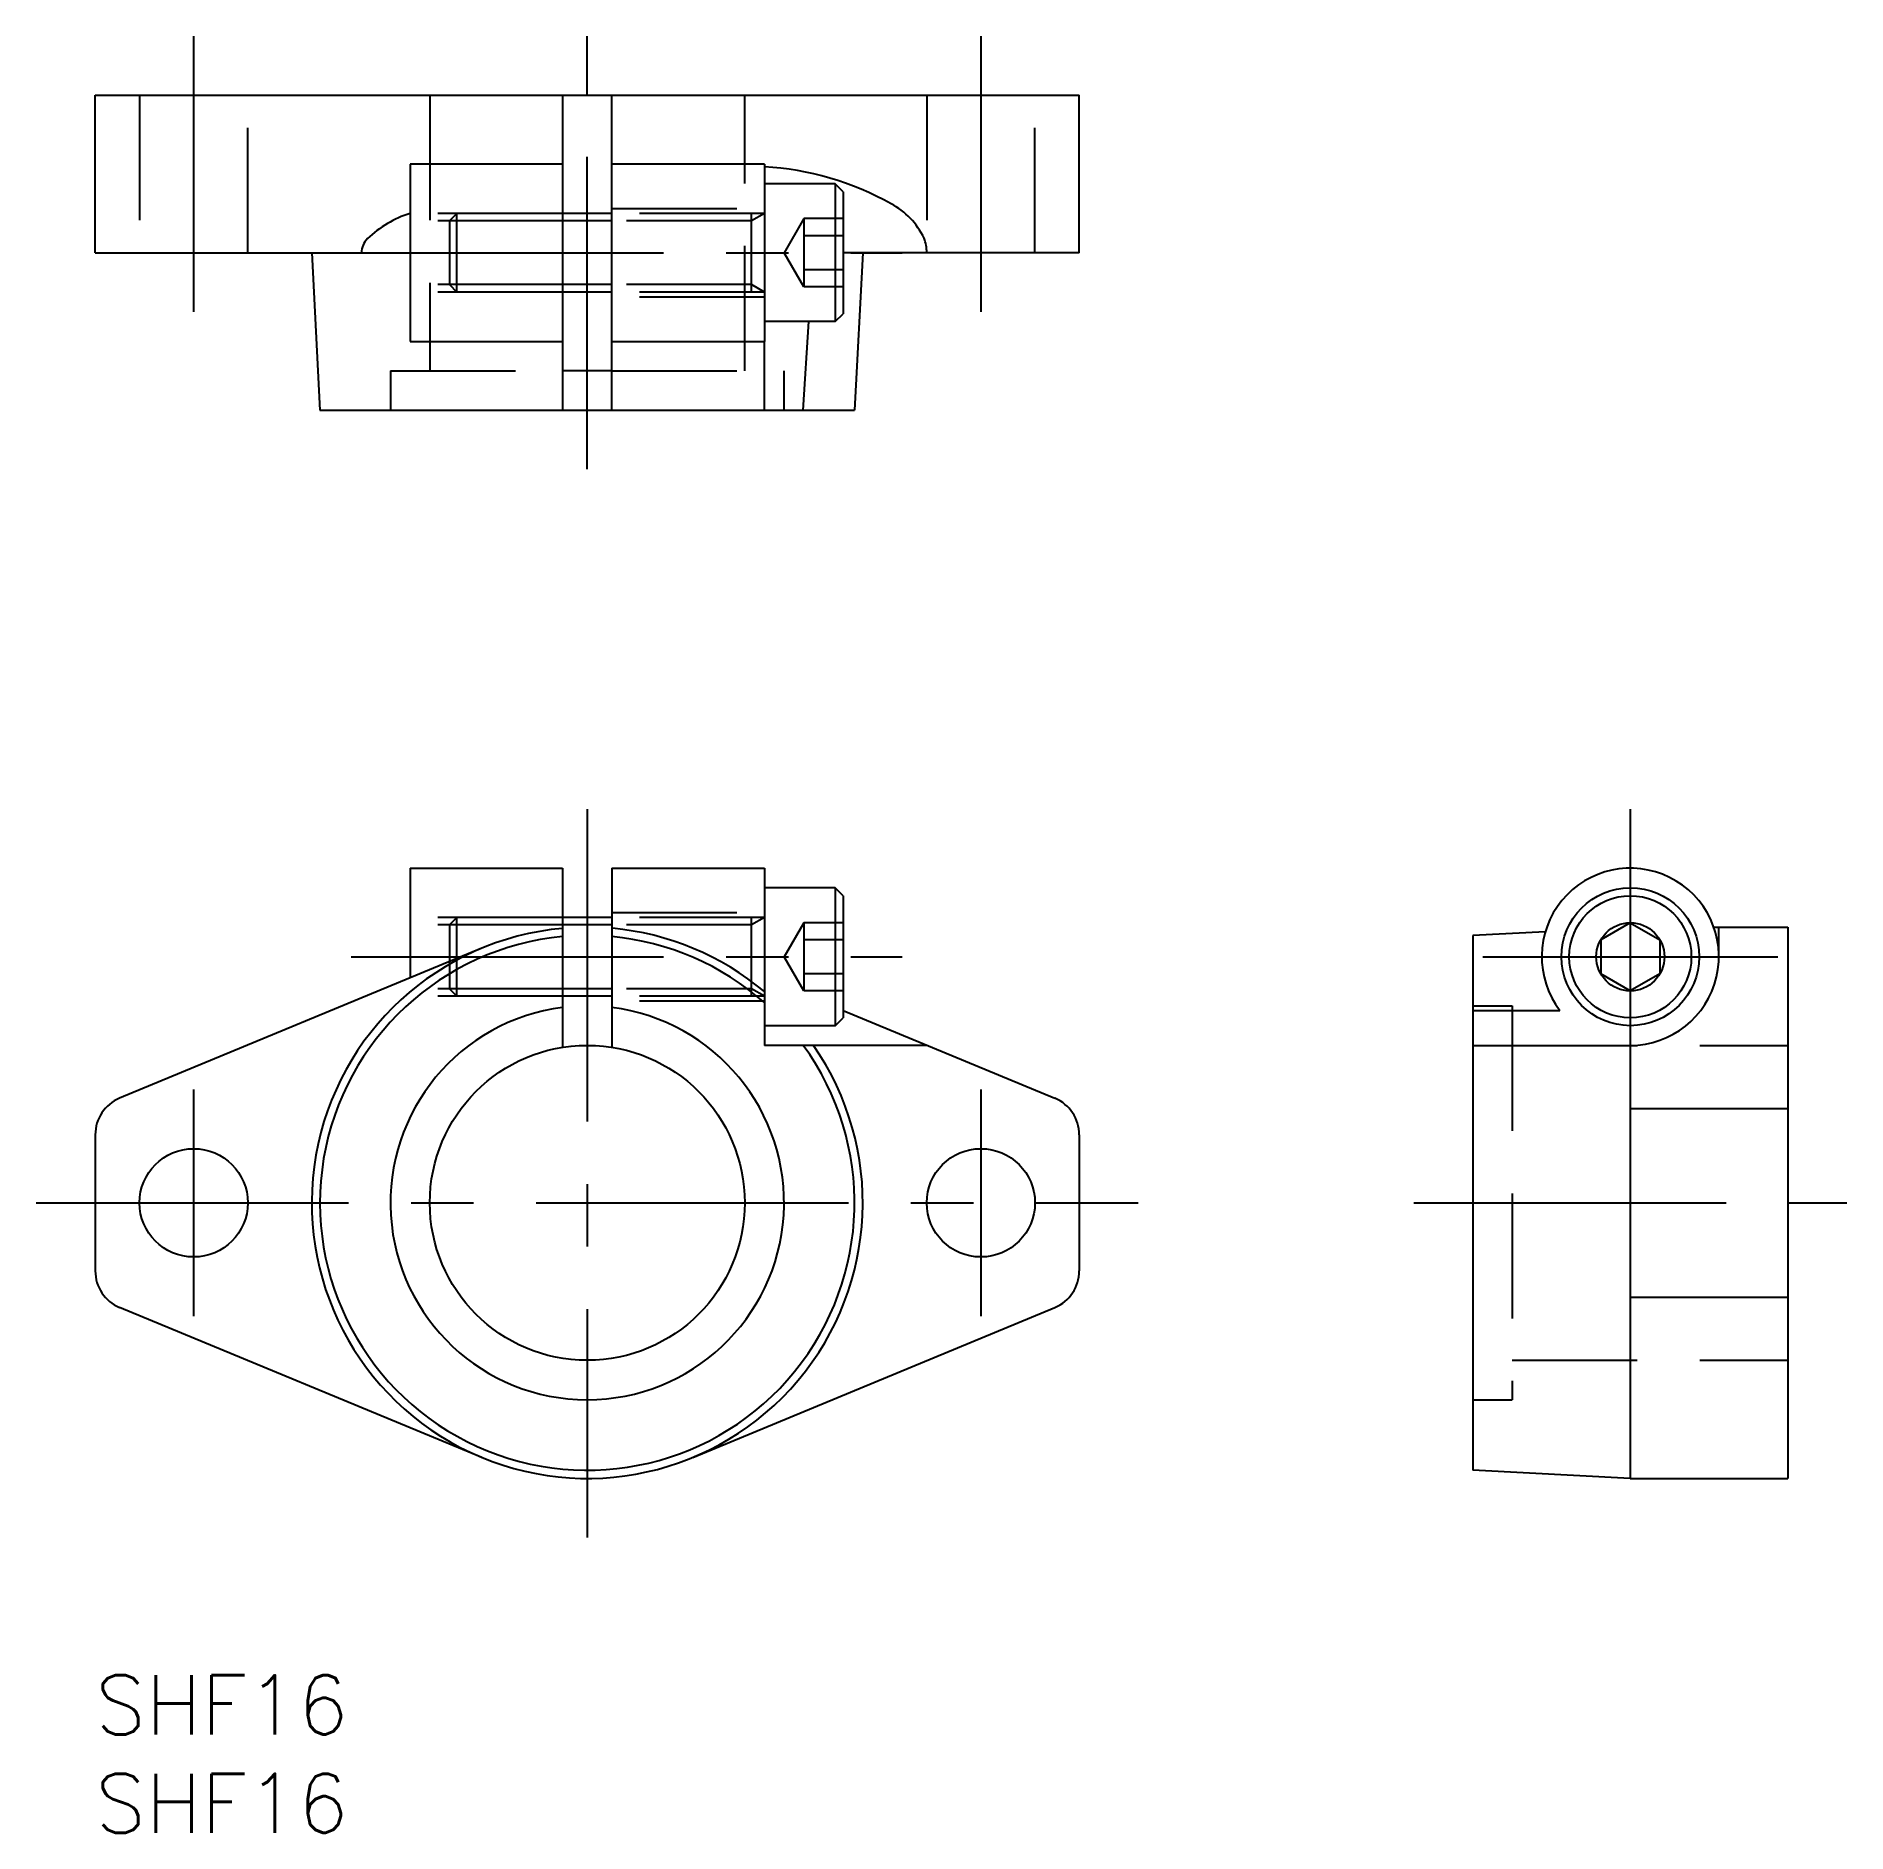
# Model space of a CAD drawing. Extents: x -3 to 89, y -8 to 83.3.
import ezdxf

# ---------------------------------------------------------------- set-up
doc = ezdxf.new("R2010")
doc.units = 0
doc.header["$LTSCALE"] = 0.5
doc.linetypes.add('CENTER', pattern=[50.8, 31.75, -6.35, 6.35, -6.35])
doc.linetypes.add('DASHED', pattern=[19.05, 12.7, -6.35])
for name, color, linetype in [('MSM_CENTER', 1, 'CENTER'), ('MSM_CONTINUOUS', 7, 'CONTINUOUS'), ('MSM_DASHED', 4, 'DASHED'), ('MSM_NARROW', 5, 'CONTINUOUS'), ('MSM_PART_NUMBER', 7, 'CONTINUOUS')]:
    doc.layers.add(name, color=color, linetype=linetype)
doc.styles.get("Standard").update_dxf_attribs({"font": 'txt.shx', "height": 3, "bigfont": 'bigfont.shx'})

# ---------------------------------------------------------------- blocks, each defined once
blk = doc.blocks.new('*U14')
at = {"layer": 'MSM_PART_NUMBER'}
blk.add_text('SHF16', height=3, dxfattribs=at).set_placement((0, -3))
blk = doc.blocks.new('*U15')
at = {"layer": 'MSM_PART_NUMBER'}
blk.add_text('SHF16', height=3, dxfattribs=at).set_placement((0, -8))

msp = doc.modelspace()

# ---------------------------------------------------------------- linework, layer by layer
at = {"layer": 'MSM_CENTER'}
for p, q in [((5, 83.264), (5, 69.264)), ((25, 61.264), (25, 83.264)), ((45, 83.264), (45, 69.264)), ((13, 72.264), (41, 72.264)), ((25, 44), (25, 7)), ((78, 44), (78, 29)), ((13, 36.5), (41, 36.5)), ((70.5, 36.5), (85.5, 36.5)), ((5, 29.75), (5, 18.25)), ((45, 29.75), (45, 18.25)), ((-3, 24), (53, 24)), ((67, 24), (89, 24))]:
    msp.add_line(p, q, dxfattribs=at)
at = {"layer": 'MSM_CONTINUOUS'}
for p, q in [((0, 72.264), (0, 80.264)), ((0, 80.264), (50, 80.264)), ((23.75, 80.264), (23.75, 64.264)), ((26.25, 64.264), (26.25, 80.264)), ((50, 72.264), (50, 80.264)), ((23.75, 76.764), (16, 76.764)), ((16, 76.764), (16, 67.764)), ((34, 76.764), (26.25, 76.764)), ((34, 76.764), (34, 67.764)), ((37.6, 75.764), (34, 75.764)), ((37.6, 75.764), (37.6, 68.764)), ((38, 75.364), (37.6, 75.764)), ((38, 75.364), (38, 69.164)), ((26.25, 74.264), (23.75, 74.264)), ((0, 72.264), (15.628, 72.264)), ((11, 72.264), (11.419, 64.264)), ((50, 72.264), (38, 72.264)), ((39, 72.264), (38.581, 64.264)), ((26.25, 70.264), (23.75, 70.264)), ((37.6, 68.764), (38, 69.164)), ((37.6, 68.764), (34, 68.764)), ((35.974, 64.264), (36.264, 68.764)), ((16, 67.764), (23.75, 67.764)), ((26.25, 67.764), (34, 67.764)), ((34, 64.264), (34, 67.764)), ((26.251, 66.264), (23.75, 66.264)), ((11.419, 64.264), (38.581, 64.264)), ((16, 41), (23.75, 41)), ((16, 41), (16, 35.426)), ((23.75, 41), (23.75, 31.902)), ((26.25, 41), (34, 41)), ((26.25, 41), (26.25, 31.902)), ((34, 41), (34, 32)), ((37.6, 40), (34, 40)), ((38, 39.6), (37.6, 40)), ((37.6, 40), (37.6, 33)), ((38, 39.6), (38, 33.4)), ((26.25, 38.5), (23.75, 38.5)), ((73.684, 37.774), (70, 37.581)), ((78, 38.232), (76.5, 37.366)), ((78, 38.232), (79.5, 37.366)), ((82.243, 38), (86, 38)), ((82.5, 36.5), (82.5, 38)), ((86, 38), (86, 10)), ((19.642, 36.934), (1.235, 29.31)), ((70, 37.581), (70, 10.419)), ((76.5, 37.366), (76.5, 35.634)), ((79.5, 37.366), (79.5, 35.634)), ((78, 34.768), (76.5, 35.634)), ((79.5, 35.634), (78, 34.768)), ((26.25, 34.5), (23.75, 34.5)), ((78, 34.5), (78, 10)), ((37.6, 33), (38, 33.4)), ((38, 33.769), (48.765, 29.31)), ((70, 33.769), (74.424, 33.769)), ((37.6, 33), (34, 33)), ((42.27, 32), (34, 32)), ((70, 32), (78, 32)), ((78, 28.798), (86, 28.798)), ((0, 27.462), (0, 20.538)), ((50, 27.462), (50, 20.538)), ((19.642, 11.066), (1.235, 18.69)), ((30.358, 11.066), (48.765, 18.69)), ((78, 19.202), (86, 19.202)), ((78, 10), (70, 10.419)), ((78, 10), (86, 10))]:
    msp.add_line(p, q, dxfattribs=at)
for centre, radius in [((78, 36.5), 3.5), ((78, 36.5), 3.1), ((78, 36.5), 1.732), ((25, 24), 8), ((5, 24), 2.75), ((45, 24), 2.75)]:
    msp.add_circle(centre, radius, dxfattribs=at)
for centre, radius, start, end in [((33.054, 61.408), 15.255, 61.05417, 86.44536), ((38.606, 71.332), 3.884, 25.404, 61.87582), ((17.72, 68.874), 5.657, 107.69542, 133.43842), ((14.614, 72.224), 1.091, 135.9692, 177.91276), ((40.353, 72.294), 1.897, 359.08055, 21.78519), ((78, 36.5), 4.5, 270, 217.36946), ((25, 24), 14, 95.12251, 34.8499), ((25, 24), 14.004, 50.00966, 84.76666), ((25, 24), 13.581, 95.2811, 36.09101), ((25, 24), 13.581, 48.49363, 84.7189), ((25, 24), 10, 97.18076, 82.81924), ((2, 27.462), 2, 112.5, 180.00001), ((48, 27.462), 2, 0, 67.5), ((2, 20.538), 2, 179.99999, 247.49999), ((48, 20.538), 2, 292.5, 0)]:
    msp.add_arc(centre, radius, start, end, dxfattribs=at)
at = {"layer": 'MSM_DASHED'}
for p, q in [((2.25, 80.264), (2.25, 72.264)), ((7.75, 72.264), (7.75, 80.264)), ((17, 80.264), (17, 66.264)), ((33, 66.264), (33, 80.264)), ((42.25, 80.264), (42.25, 72.264)), ((47.75, 72.264), (47.75, 80.264)), ((23.75, 74.264), (16, 74.264)), ((23.75, 73.885), (16, 73.885)), ((18, 73.885), (18.379, 74.264)), ((18, 73.885), (18, 70.643)), ((18.379, 70.264), (18.379, 74.264)), ((26.25, 74.514), (34, 74.514)), ((34, 74.264), (26.25, 74.264)), ((33.344, 73.885), (26.25, 73.885)), ((33.344, 70.264), (33.344, 74.264)), ((34, 74.264), (33.344, 73.885)), ((36, 73.996), (35, 72.264)), ((36, 73.996), (36, 70.532)), ((38, 73.996), (36, 73.996)), ((38, 73.13), (36, 73.13)), ((36, 70.532), (35, 72.264)), ((38, 71.398), (36, 71.398)), ((23.75, 70.643), (16, 70.643)), ((23.75, 70.264), (16, 70.264)), ((18, 70.643), (18.379, 70.264)), ((33.344, 70.643), (26.25, 70.643)), ((34, 70.264), (26.25, 70.264)), ((34, 70.014), (26.25, 70.014)), ((34, 70.264), (33.344, 70.643)), ((38, 70.532), (36, 70.532)), ((15, 66.264), (15, 64.264)), ((15, 66.264), (23.75, 66.264)), ((26.25, 66.264), (35, 66.264)), ((35, 64.264), (35, 66.264)), ((26.25, 38.75), (34, 38.75)), ((23.75, 38.5), (16, 38.5)), ((23.75, 38.121), (16, 38.121)), ((18, 38.121), (18.379, 38.5)), ((18, 38.121), (18, 34.879)), ((18.379, 34.5), (18.379, 38.5)), ((34, 38.5), (26.25, 38.5)), ((33.344, 38.121), (26.25, 38.121)), ((33.344, 34.5), (33.344, 38.5)), ((34, 38.5), (33.344, 38.121)), ((36, 38.232), (35, 36.5)), ((36, 38.232), (36, 34.768)), ((38, 38.232), (36, 38.232)), ((38, 37.366), (36, 37.366)), ((36, 34.768), (35, 36.5)), ((38, 35.634), (36, 35.634)), ((23.75, 34.5), (15.74, 34.5)), ((23.75, 34.879), (16.188, 34.879)), ((18, 34.879), (18.379, 34.5)), ((33.344, 34.879), (26.25, 34.879)), ((34, 34.5), (26.25, 34.5)), ((34, 34.25), (26.25, 34.25)), ((34, 34.5), (33.344, 34.879)), ((38, 34.768), (36, 34.768)), ((70, 34), (72, 34)), ((72, 34), (72, 14)), ((72, 32), (86, 32)), ((72, 16), (86, 16)), ((70, 14), (72, 14))]:
    msp.add_line(p, q, dxfattribs=at)
at = {"layer": 'MSM_NARROW'}
for p, q in [((26.25, 73.885), (23.75, 73.885)), ((26.25, 70.643), (23.75, 70.643)), ((26.25, 38.121), (23.75, 38.121)), ((26.25, 34.879), (23.75, 34.879))]:
    msp.add_line(p, q, dxfattribs=at)

# ---------------------------------------------------------------- block references
at = {"layer": 'MSM_CONTINUOUS'}
for name in ['*U14', '*U15']:
    msp.add_blockref(name, (0, 0), dxfattribs=at)

doc.saveas('drawing.dxf')
